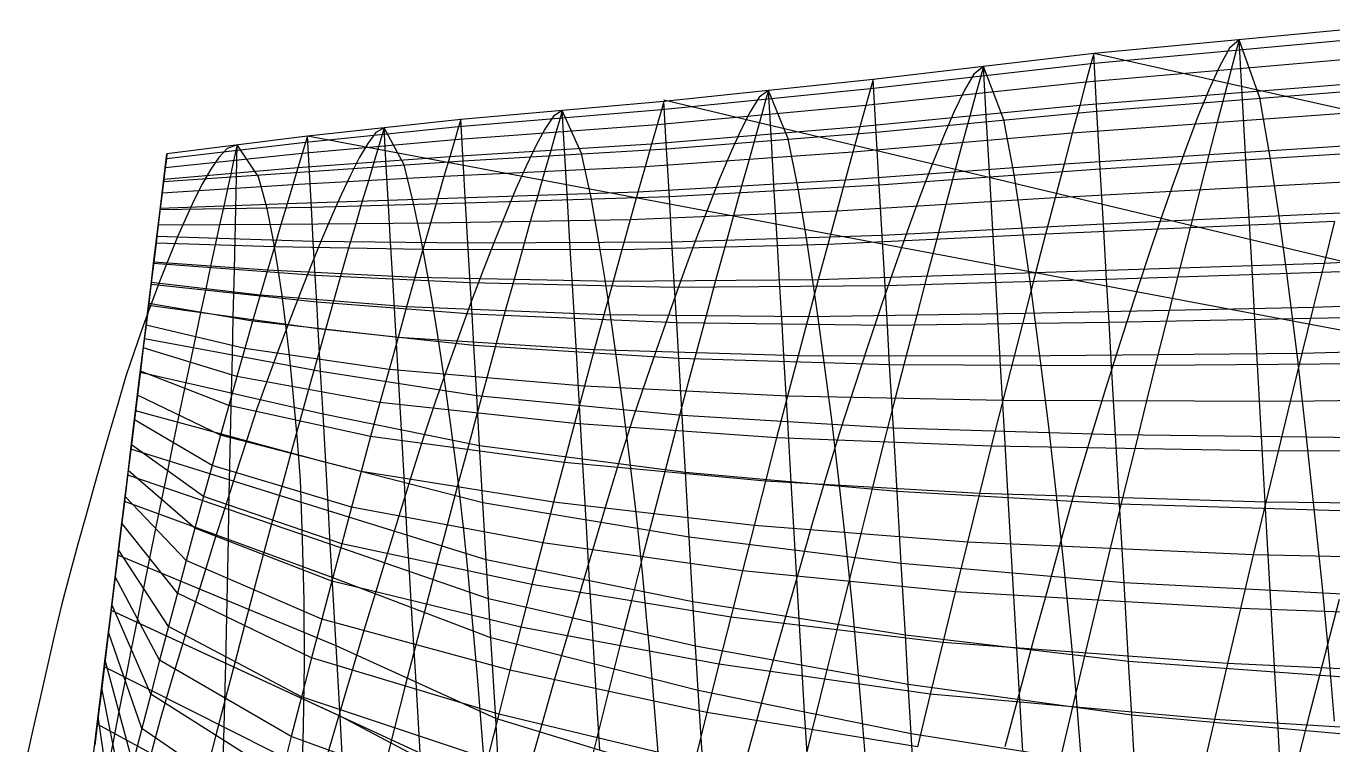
# Model space of a CAD drawing. Extents: x -530 to 530, y -2 to 255.
# Drawn here: x -523.42 to -480.26, y 213.55 to 237.31 of the extents above; entities that cross this region are included whole.
import ezdxf

# ---------------------------------------------------------------- set-up
doc = ezdxf.new("R2010")
doc.units = 0
doc.header["$MEASUREMENT"] = 0
doc.layers.add('default', color=7, linetype='Continuous')

msp = doc.modelspace()

# ---------------------------------------------------------------- linework, layer by layer
at = {"layer": 'default', "color": 5, "linetype": 'Continuous'}
for p, q in [((-478.653, 236.945, 229.655), (-488.255, 236.064, 244.019)), ((-478.559, 237.306, 229.687), (-488.165, 236.398, 244.044)), ((-478.559, 237.306, 229.687), (-488.165, 236.398, 244.044)), ((-488.165, 236.398, 244.044), (-495.451, 235.541, 258.916)), ((-488.165, 236.398, 244.044), (-495.451, 235.541, 258.916)), ((-478.823, 236.289, 229.595), (-488.419, 235.458, 243.973)), ((-488.165, 236.398, 244.044), (-488.255, 236.064, 244.019)), ((-488.255, 236.064, 244.019), (-495.536, 235.236, 258.897)), ((-488.255, 236.064, 244.019), (-488.419, 235.458, 243.973)), ((-495.536, 235.236, 258.897), (-502.441, 234.537, 273.008)), ((-495.451, 235.541, 258.916), (-502.363, 234.811, 273.02)), ((-495.451, 235.541, 258.916), (-502.363, 234.811, 273.02)), ((-488.419, 235.458, 243.973), (-495.69, 234.683, 258.863)), ((-495.536, 235.236, 258.897), (-495.69, 234.683, 258.863)), ((-495.451, 235.541, 258.916), (-495.536, 235.236, 258.897)), ((-488.419, 235.458, 243.973), (-488.627, 234.681, 243.915)), ((-479.04, 235.448, 229.52), (-488.627, 234.681, 243.915)), ((-502.363, 234.811, 273.02), (-509.067, 234.224, 286.352)), ((-502.363, 234.811, 273.02), (-509.067, 234.224, 286.352)), ((-502.363, 234.811, 273.02), (-502.441, 234.537, 273.008)), ((-502.441, 234.537, 273.008), (-509.138, 233.983, 286.344)), ((-495.69, 234.683, 258.863), (-502.584, 234.041, 272.984)), ((-502.441, 234.537, 273.008), (-502.584, 234.041, 272.984)), ((-495.69, 234.683, 258.863), (-495.887, 233.974, 258.82)), ((-488.627, 234.681, 243.915), (-495.887, 233.974, 258.82)), ((-488.627, 234.681, 243.915), (-488.871, 233.771, 243.848)), ((-479.294, 234.463, 229.432), (-488.871, 233.771, 243.848)), ((-509.138, 233.983, 286.344), (-514.196, 233.465, 299.37)), ((-509.067, 234.224, 286.352), (-514.134, 233.669, 299.375)), ((-509.067, 234.224, 286.352), (-514.134, 233.669, 299.375)), ((-502.584, 234.041, 272.984), (-509.267, 233.547, 286.33)), ((-509.138, 233.983, 286.344), (-509.267, 233.547, 286.33)), ((-509.067, 234.224, 286.352), (-509.138, 233.983, 286.344)), ((-502.584, 234.041, 272.984), (-502.766, 233.404, 272.955)), ((-495.887, 233.974, 258.82), (-502.766, 233.404, 272.955)), ((-495.887, 233.974, 258.82), (-496.116, 233.143, 258.77)), ((-514.134, 233.669, 299.375), (-518.772, 233.09, 317.258)), ((-514.134, 233.669, 299.375), (-518.772, 233.09, 317.258)), ((-509.267, 233.547, 286.33), (-514.308, 233.094, 299.363)), ((-514.134, 233.669, 299.375), (-514.196, 233.465, 299.37)), ((-509.267, 233.547, 286.33), (-509.431, 232.987, 286.311)), ((-488.871, 233.771, 243.848), (-496.116, 233.143, 258.77)), ((-488.871, 233.771, 243.848), (-489.142, 232.749, 243.774)), ((-514.308, 233.094, 299.363), (-518.829, 232.625, 317.279)), ((-514.196, 233.465, 299.37), (-518.792, 232.925, 317.266)), ((-518.772, 233.09, 317.258), (-518.792, 232.925, 317.266)), ((-514.308, 233.094, 299.363), (-514.452, 232.619, 299.353)), ((-514.196, 233.465, 299.37), (-514.308, 233.094, 299.363)), ((-502.766, 233.404, 272.955), (-509.431, 232.987, 286.311)), ((-502.766, 233.404, 272.955), (-502.979, 232.658, 272.92)), ((-496.116, 233.143, 258.77), (-502.979, 232.658, 272.92)), ((-496.116, 233.143, 258.77), (-496.373, 232.21, 258.715)), ((-479.576, 233.357, 229.335), (-489.142, 232.749, 243.774)), ((-518.829, 232.625, 317.279), (-518.876, 232.24, 317.296)), ((-518.792, 232.925, 317.266), (-518.829, 232.625, 317.279)), ((-509.431, 232.987, 286.311), (-514.452, 232.619, 299.353)), ((-509.431, 232.987, 286.311), (-509.623, 232.332, 286.29)), ((-502.979, 232.658, 272.92), (-509.623, 232.332, 286.29)), ((-502.979, 232.658, 272.92), (-503.216, 231.819, 272.882)), ((-489.142, 232.749, 243.774), (-496.373, 232.21, 258.715)), ((-489.142, 232.749, 243.774), (-489.437, 231.632, 243.694)), ((-518.876, 232.24, 317.296), (-518.931, 231.79, 317.316)), ((-514.452, 232.619, 299.353), (-518.876, 232.24, 317.296)), ((-514.452, 232.619, 299.353), (-514.619, 232.062, 299.342)), ((-509.623, 232.332, 286.29), (-514.619, 232.062, 299.342)), ((-509.623, 232.332, 286.29), (-509.838, 231.595, 286.266)), ((-496.373, 232.21, 258.715), (-503.216, 231.819, 272.882)), ((-496.373, 232.21, 258.715), (-496.65, 231.191, 258.655)), ((-518.931, 231.79, 317.316), (-518.992, 231.284, 317.338)), ((-514.619, 232.062, 299.342), (-518.931, 231.79, 317.316)), ((-514.619, 232.062, 299.342), (-514.806, 231.437, 299.33)), ((-503.216, 231.819, 272.882), (-509.838, 231.595, 286.266)), ((-503.216, 231.819, 272.882), (-503.473, 230.904, 272.842)), ((-479.883, 232.148, 229.23), (-489.437, 231.632, 243.694)), ((-514.806, 231.437, 299.33), (-518.992, 231.284, 317.338)), ((-514.806, 231.437, 299.33), (-515.009, 230.753, 299.317)), ((-509.838, 231.595, 286.266), (-514.806, 231.437, 299.33)), ((-509.838, 231.595, 286.266), (-510.07, 230.79, 286.241)), ((-489.437, 231.632, 243.694), (-496.65, 231.191, 258.655)), ((-489.437, 231.632, 243.694), (-489.751, 230.43, 243.609)), ((-518.992, 231.284, 317.338), (-519.06, 230.732, 317.363)), ((-503.473, 230.904, 272.842), (-510.07, 230.79, 286.241)), ((-503.473, 230.904, 272.842), (-503.749, 229.917, 272.799)), ((-496.65, 231.191, 258.655), (-503.473, 230.904, 272.842)), ((-496.65, 231.191, 258.655), (-496.947, 230.093, 258.593)), ((-519.06, 230.732, 317.363), (-519.132, 230.137, 317.389)), ((-515.009, 230.753, 299.317), (-519.06, 230.732, 317.363)), ((-515.009, 230.753, 299.317), (-515.225, 230.017, 299.304)), ((-510.07, 230.79, 286.241), (-515.009, 230.753, 299.317)), ((-510.07, 230.79, 286.241), (-510.319, 229.923, 286.215)), ((-480.21, 230.846, 229.119), (-489.751, 230.43, 243.609)), ((-480.21, 230.846, 229.119), (-480.556, 229.463, 229.002)), ((-519.132, 230.137, 317.389), (-519.21, 229.505, 317.417)), ((-515.225, 230.017, 299.304), (-519.132, 230.137, 317.389)), ((-496.947, 230.093, 258.593), (-503.749, 229.917, 272.799)), ((-496.947, 230.093, 258.593), (-497.261, 228.927, 258.527)), ((-489.751, 230.43, 243.609), (-496.947, 230.093, 258.593)), ((-489.751, 230.43, 243.609), (-490.084, 229.152, 243.52)), ((-515.225, 230.017, 299.304), (-515.454, 229.236, 299.29)), ((-510.319, 229.923, 286.215), (-515.225, 230.017, 299.304)), ((-510.319, 229.923, 286.215), (-510.581, 229.003, 286.188)), ((-503.749, 229.917, 272.799), (-510.319, 229.923, 286.215)), ((-503.749, 229.917, 272.799), (-504.039, 228.87, 272.754)), ((-470.678, 229.947, 213.75), (-480.556, 229.463, 229.002)), ((-519.21, 229.505, 317.417), (-519.291, 228.839, 317.447)), ((-515.454, 229.236, 299.29), (-519.21, 229.505, 317.417)), ((-515.454, 229.236, 299.29), (-515.693, 228.412, 299.277)), ((-510.581, 229.003, 286.188), (-515.454, 229.236, 299.29)), ((-480.556, 229.463, 229.002), (-490.084, 229.152, 243.52)), ((-480.556, 229.463, 229.002), (-480.918, 228.006, 228.881)), ((-519.291, 228.839, 317.447), (-519.376, 228.143, 317.477)), ((-515.693, 228.412, 299.277), (-519.291, 228.839, 317.447)), ((-510.581, 229.003, 286.188), (-510.855, 228.032, 286.16)), ((-504.039, 228.87, 272.754), (-510.581, 229.003, 286.188)), ((-504.039, 228.87, 272.754), (-504.342, 227.765, 272.708)), ((-497.261, 228.927, 258.527), (-504.039, 228.87, 272.754)), ((-497.261, 228.927, 258.527), (-497.588, 227.698, 258.459)), ((-490.084, 229.152, 243.52), (-497.261, 228.927, 258.527)), ((-490.084, 229.152, 243.52), (-490.431, 227.806, 243.428)), ((-515.693, 228.412, 299.277), (-515.942, 227.551, 299.263)), ((-510.855, 228.032, 286.16), (-515.693, 228.412, 299.277)), ((-471.051, 228.385, 213.604), (-480.918, 228.006, 228.881)), ((-519.376, 228.143, 317.477), (-519.464, 227.419, 317.51)), ((-515.942, 227.551, 299.263), (-519.376, 228.143, 317.477)), ((-510.855, 228.032, 286.16), (-511.141, 227.019, 286.132)), ((-504.342, 227.765, 272.708), (-510.855, 228.032, 286.16)), ((-480.918, 228.006, 228.881), (-490.431, 227.806, 243.428)), ((-480.918, 228.006, 228.881), (-481.293, 226.483, 228.755)), ((-515.942, 227.551, 299.263), (-516.197, 226.655, 299.25)), ((-511.141, 227.019, 286.132), (-515.942, 227.551, 299.263)), ((-504.342, 227.765, 272.708), (-504.658, 226.612, 272.661)), ((-497.588, 227.698, 258.459), (-504.342, 227.765, 272.708)), ((-497.588, 227.698, 258.459), (-497.929, 226.415, 258.389)), ((-490.431, 227.806, 243.428), (-497.588, 227.698, 258.459)), ((-490.431, 227.806, 243.428), (-490.792, 226.399, 243.333)), ((-519.464, 227.419, 317.51), (-519.555, 226.671, 317.543)), ((-516.197, 226.655, 299.25), (-519.464, 227.419, 317.51)), ((-511.141, 227.019, 286.132), (-511.434, 225.964, 286.103)), ((-504.658, 226.612, 272.661), (-511.141, 227.019, 286.132)), ((-519.555, 226.671, 317.543), (-519.649, 225.899, 317.577)), ((-516.461, 225.729, 299.236), (-519.555, 226.671, 317.543)), ((-516.197, 226.655, 299.25), (-516.461, 225.729, 299.236)), ((-511.434, 225.964, 286.103), (-516.197, 226.655, 299.25)), ((-504.658, 226.612, 272.661), (-504.983, 225.412, 272.613)), ((-497.929, 226.415, 258.389), (-504.658, 226.612, 272.661)), ((-471.439, 226.753, 213.452), (-481.293, 226.483, 228.755)), ((-497.929, 226.415, 258.389), (-498.279, 225.079, 258.318)), ((-490.792, 226.399, 243.333), (-497.929, 226.415, 258.389)), ((-490.792, 226.399, 243.333), (-491.163, 224.936, 243.236)), ((-481.293, 226.483, 228.755), (-490.792, 226.399, 243.333)), ((-481.293, 226.483, 228.755), (-481.68, 224.899, 228.628)), ((-519.649, 225.899, 317.577), (-519.746, 225.106, 317.612)), ((-516.73, 224.773, 299.223), (-519.649, 225.899, 317.577)), ((-516.461, 225.729, 299.236), (-516.73, 224.773, 299.223)), ((-511.736, 224.873, 286.075), (-516.461, 225.729, 299.236)), ((-511.434, 225.964, 286.103), (-511.736, 224.873, 286.075)), ((-504.983, 225.412, 272.613), (-511.434, 225.964, 286.103)), ((-504.983, 225.412, 272.613), (-505.317, 224.17, 272.565)), ((-498.279, 225.079, 258.318), (-504.983, 225.412, 272.613)), ((-519.746, 225.106, 317.612), (-519.845, 224.295, 317.648)), ((-517.003, 223.792, 299.211), (-519.746, 225.106, 317.612)), ((-511.736, 224.873, 286.075), (-512.044, 223.748, 286.046)), ((-505.317, 224.17, 272.565), (-511.736, 224.873, 286.075)), ((-498.279, 225.079, 258.318), (-498.64, 223.697, 258.246)), ((-491.163, 224.936, 243.236), (-498.279, 225.079, 258.318)), ((-491.163, 224.936, 243.236), (-491.545, 223.422, 243.137)), ((-481.68, 224.899, 228.628), (-491.163, 224.936, 243.236)), ((-481.68, 224.899, 228.628), (-482.077, 223.26, 228.497)), ((-471.837, 225.055, 213.297), (-481.68, 224.899, 228.628)), ((-516.73, 224.773, 299.223), (-517.003, 223.792, 299.211)), ((-512.044, 223.748, 286.046), (-516.73, 224.773, 299.223)), ((-519.845, 224.295, 317.648), (-519.946, 223.465, 317.685)), ((-517.283, 222.787, 299.198), (-519.845, 224.295, 317.648)), ((-505.317, 224.17, 272.565), (-505.658, 222.89, 272.516)), ((-498.64, 223.697, 258.246), (-505.317, 224.17, 272.565)), ((-517.003, 223.792, 299.211), (-517.283, 222.787, 299.198)), ((-512.358, 222.592, 286.018), (-517.003, 223.792, 299.211)), ((-512.044, 223.748, 286.046), (-512.358, 222.592, 286.018)), ((-505.658, 222.89, 272.516), (-512.044, 223.748, 286.046)), ((-498.64, 223.697, 258.246), (-499.008, 222.272, 258.173)), ((-491.545, 223.422, 243.137), (-498.64, 223.697, 258.246)), ((-519.946, 223.465, 317.685), (-520.05, 222.62, 317.722)), ((-517.564, 221.759, 299.187), (-519.946, 223.465, 317.685)), ((-491.545, 223.422, 243.137), (-491.936, 221.861, 243.038)), ((-482.077, 223.26, 228.497), (-491.545, 223.422, 243.137)), ((-482.077, 223.26, 228.497), (-482.484, 221.571, 228.365)), ((-472.248, 223.298, 213.138), (-482.077, 223.26, 228.497)), ((-517.283, 222.787, 299.198), (-517.564, 221.759, 299.187)), ((-512.678, 221.408, 285.989), (-517.283, 222.787, 299.198)), ((-505.658, 222.89, 272.516), (-506.005, 221.574, 272.468)), ((-499.008, 222.272, 258.173), (-505.658, 222.89, 272.516)), ((-520.05, 222.62, 317.722), (-520.154, 221.76, 317.76)), ((-517.85, 220.712, 299.175), (-520.05, 222.62, 317.722)), ((-512.358, 222.592, 286.018), (-512.678, 221.408, 285.989)), ((-506.005, 221.574, 272.468), (-512.358, 222.592, 286.018)), ((-499.008, 222.272, 258.173), (-499.383, 220.809, 258.1)), ((-491.936, 221.861, 243.038), (-499.008, 222.272, 258.173)), ((-491.936, 221.861, 243.038), (-492.333, 220.258, 242.937)), ((-482.484, 221.571, 228.365), (-491.936, 221.861, 243.038)), ((-520.154, 221.76, 317.76), (-520.261, 220.886, 317.799)), ((-518.139, 219.647, 299.165), (-520.154, 221.76, 317.76)), ((-517.564, 221.759, 299.187), (-517.85, 220.712, 299.175)), ((-513.001, 220.198, 285.962), (-517.564, 221.759, 299.187)), ((-512.678, 221.408, 285.989), (-513.001, 220.198, 285.962)), ((-506.359, 220.228, 272.419), (-512.678, 221.408, 285.989)), ((-506.005, 221.574, 272.468), (-506.359, 220.228, 272.419)), ((-499.383, 220.809, 258.1), (-506.005, 221.574, 272.468)), ((-482.484, 221.571, 228.365), (-482.897, 219.836, 228.232)), ((-472.667, 221.488, 212.977), (-482.484, 221.571, 228.365)), ((-520.261, 220.886, 317.799), (-520.369, 220, 317.838)), ((-518.429, 218.564, 299.155), (-520.261, 220.886, 317.799)), ((-517.85, 220.712, 299.175), (-518.139, 219.647, 299.165)), ((-513.329, 218.965, 285.935), (-517.85, 220.712, 299.175)), ((-499.383, 220.809, 258.1), (-499.765, 219.31, 258.026)), ((-492.333, 220.258, 242.937), (-499.383, 220.809, 258.1)), ((-513.001, 220.198, 285.962), (-513.329, 218.965, 285.935)), ((-506.717, 218.851, 272.37), (-513.001, 220.198, 285.962)), ((-506.359, 220.228, 272.419), (-506.717, 218.851, 272.37)), ((-499.765, 219.31, 258.026), (-506.359, 220.228, 272.419)), ((-492.333, 220.258, 242.937), (-492.738, 218.616, 242.836)), ((-482.897, 219.836, 228.232), (-492.333, 220.258, 242.937)), ((-520.369, 220, 317.838), (-520.478, 219.104, 317.878)), ((-518.721, 217.466, 299.145), (-520.369, 220, 317.838)), ((-482.897, 219.836, 228.232), (-483.319, 218.058, 228.097)), ((-473.094, 219.627, 212.815), (-482.897, 219.836, 228.232)), ((-518.139, 219.647, 299.165), (-518.429, 218.564, 299.155)), ((-513.66, 217.71, 285.908), (-518.139, 219.647, 299.165)), ((-499.765, 219.31, 258.026), (-500.151, 217.778, 257.952)), ((-492.738, 218.616, 242.836), (-499.765, 219.31, 258.026)), ((-520.478, 219.104, 317.878), (-520.589, 218.197, 317.918)), ((-519.015, 216.355, 299.136), (-520.478, 219.104, 317.878)), ((-513.329, 218.965, 285.935), (-513.66, 217.71, 285.908)), ((-507.08, 217.447, 272.322), (-513.329, 218.965, 285.935)), ((-506.717, 218.851, 272.37), (-507.08, 217.447, 272.322)), ((-500.151, 217.778, 257.952), (-506.717, 218.851, 272.37)), ((-518.429, 218.564, 299.155), (-518.721, 217.466, 299.145)), ((-513.993, 216.435, 285.882), (-518.429, 218.564, 299.155)), ((-492.738, 218.616, 242.836), (-493.147, 216.937, 242.735)), ((-483.319, 218.058, 228.097), (-492.738, 218.616, 242.836)), ((-520.589, 218.197, 317.918), (-520.701, 217.281, 317.958)), ((-519.309, 215.231, 299.128), (-520.589, 218.197, 317.918)), ((-483.319, 218.058, 228.097), (-483.744, 216.242, 227.962)), ((-473.529, 217.722, 212.65), (-483.319, 218.058, 228.097)), ((-513.66, 217.71, 285.908), (-513.993, 216.435, 285.882)), ((-507.445, 216.02, 272.274), (-513.66, 217.71, 285.908)), ((-500.151, 217.778, 257.952), (-500.543, 216.216, 257.879)), ((-493.147, 216.937, 242.735), (-500.151, 217.778, 257.952)), ((-520.701, 217.281, 317.958), (-520.813, 216.358, 317.999)), ((-519.604, 214.095, 299.121), (-520.701, 217.281, 317.958)), ((-518.721, 217.466, 299.145), (-519.015, 216.355, 299.136)), ((-514.328, 215.142, 285.856), (-518.721, 217.466, 299.145)), ((-507.08, 217.447, 272.322), (-507.445, 216.02, 272.274)), ((-500.543, 216.216, 257.879), (-507.08, 217.447, 272.322)), ((-493.147, 216.937, 242.735), (-493.562, 215.226, 242.633)), ((-483.744, 216.242, 227.962), (-493.147, 216.937, 242.735)), ((-520.813, 216.358, 317.999), (-520.927, 215.427, 318.041)), ((-519.899, 212.95, 299.114), (-520.813, 216.358, 317.999)), ((-519.015, 216.355, 299.136), (-519.309, 215.231, 299.128)), ((-514.665, 213.834, 285.831), (-519.015, 216.355, 299.136)), ((-513.993, 216.435, 285.882), (-514.328, 215.142, 285.856)), ((-507.813, 214.569, 272.227), (-513.993, 216.435, 285.882)), ((-483.744, 216.242, 227.962), (-484.176, 214.39, 227.826)), ((-473.968, 215.775, 212.486), (-483.744, 216.242, 227.962)), ((-507.445, 216.02, 272.274), (-507.813, 214.569, 272.227)), ((-500.938, 214.628, 257.805), (-507.445, 216.02, 272.274)), ((-500.543, 216.216, 257.879), (-500.938, 214.628, 257.805)), ((-493.562, 215.226, 242.633), (-500.543, 216.216, 257.879)), ((-520.927, 215.427, 318.041), (-521.041, 214.491, 318.082)), ((-520.194, 211.796, 299.108), (-520.927, 215.427, 318.041)), ((-519.309, 215.231, 299.128), (-519.604, 214.095, 299.121)), ((-515.002, 212.51, 285.808), (-519.309, 215.231, 299.128)), ((-514.328, 215.142, 285.856), (-514.665, 213.834, 285.831)), ((-508.184, 213.098, 272.181), (-514.328, 215.142, 285.856)), ((-493.562, 215.226, 242.633), (-493.98, 213.486, 242.531)), ((-484.176, 214.39, 227.826), (-493.562, 215.226, 242.633)), ((-507.813, 214.569, 272.227), (-508.184, 213.098, 272.181)), ((-501.334, 213.013, 257.733), (-507.813, 214.569, 272.227)), ((-500.938, 214.628, 257.805), (-501.334, 213.013, 257.733)), ((-493.98, 213.486, 242.531), (-500.938, 214.628, 257.805)), ((-521.041, 214.491, 318.082), (-521.156, 213.549, 318.124)), ((-520.488, 210.634, 299.103), (-521.041, 214.491, 318.082)), ((-519.604, 214.095, 299.121), (-519.899, 212.95, 299.114)), ((-515.34, 211.173, 285.785), (-519.604, 214.095, 299.121)), ((-484.176, 214.39, 227.826), (-484.611, 212.507, 227.69)), ((-474.414, 213.79, 212.32), (-484.176, 214.39, 227.826)), ((-514.665, 213.834, 285.831), (-515.002, 212.51, 285.808)), ((-508.557, 211.61, 272.135), (-514.665, 213.834, 285.831))]:
    msp.add_line(p, q, dxfattribs=at)
at = {"layer": 'default', "color": 4, "linetype": 'Continuous'}
for p, q in [((-483.682, 236.576, 236.692), (-484.003, 235.994, 236.541)), ((-483.362, 236.852, 236.866), (-483.682, 236.576, 236.692)), ((-482.681, 234.936, 237.433), (-483.362, 236.852, 236.866)), ((-492.122, 235.72, 251.331), (-492.435, 235.189, 251.205)), ((-491.808, 235.969, 251.48), (-492.122, 235.72, 251.331)), ((-491.137, 234.206, 251.979), (-491.808, 235.969, 251.48)), ((-484.003, 235.994, 236.541), (-484.349, 235.226, 236.389)), ((-484.349, 235.226, 236.389), (-484.721, 234.317, 236.234)), ((-499.21, 234.955, 265.842), (-499.51, 234.477, 265.739)), ((-498.907, 235.176, 265.968), (-499.21, 234.955, 265.842)), ((-498.251, 233.576, 266.403), (-498.907, 235.176, 265.968)), ((-492.435, 235.189, 251.205), (-492.77, 234.486, 251.08)), ((-482.331, 232.978, 237.802), (-482.681, 234.936, 237.433)), ((-505.715, 234.518, 279.686), (-506.007, 234.328, 279.582)), ((-505.078, 233.094, 280.059), (-505.715, 234.518, 279.686)), ((-499.51, 234.477, 265.739), (-499.829, 233.843, 265.638)), ((-492.77, 234.486, 251.08), (-493.129, 233.653, 250.952)), ((-511.6, 233.947, 292.863), (-511.878, 233.79, 292.777)), ((-510.942, 232.719, 293.195), (-511.6, 233.947, 292.863)), ((-506.007, 234.328, 279.582), (-506.29, 233.906, 279.498)), ((-490.795, 232.405, 252.304), (-491.137, 234.206, 251.979)), ((-484.721, 234.317, 236.234), (-485.114, 233.287, 236.074)), ((-511.878, 233.79, 292.777), (-512.143, 233.43, 292.711)), ((-506.29, 233.906, 279.498), (-506.591, 233.346, 279.419)), ((-499.829, 233.843, 265.638), (-500.17, 233.091, 265.537)), ((-497.921, 231.942, 266.687), (-498.251, 233.576, 266.403)), ((-493.129, 233.653, 250.952), (-493.508, 232.709, 250.823)), ((-516.786, 233.259, 308.217), (-517.059, 232.967, 308.151)), ((-516.453, 233.38, 308.316), (-516.786, 233.259, 308.217)), ((-515.751, 232.328, 308.632), (-516.453, 233.38, 308.316)), ((-512.143, 233.43, 292.711), (-512.421, 232.95, 292.65)), ((-506.591, 233.346, 279.419), (-506.911, 232.681, 279.34)), ((-504.762, 231.639, 280.304), (-505.078, 233.094, 280.059)), ((-500.17, 233.091, 265.537), (-500.53, 232.238, 265.434)), ((-485.114, 233.287, 236.074), (-485.521, 232.155, 235.914)), ((-517.059, 232.967, 308.151), (-517.325, 232.574, 308.096)), ((-512.421, 232.95, 292.65), (-512.715, 232.378, 292.59)), ((-510.626, 231.46, 293.406), (-510.942, 232.719, 293.195)), ((-506.911, 232.681, 279.34), (-507.248, 231.925, 279.262)), ((-493.508, 232.709, 250.823), (-493.901, 231.672, 250.694)), ((-482.052, 231.106, 238.12), (-482.331, 232.978, 237.802)), ((-517.325, 232.574, 308.096), (-517.595, 232.104, 308.046)), ((-515.467, 231.275, 308.811), (-515.751, 232.328, 308.632)), ((-512.715, 232.378, 292.59), (-513.023, 231.728, 292.532)), ((-500.53, 232.238, 265.434), (-500.902, 231.3, 265.333)), ((-490.523, 230.683, 252.586), (-490.795, 232.405, 252.304)), ((-517.595, 232.104, 308.046), (-517.868, 231.57, 307.999)), ((-507.248, 231.925, 279.262), (-507.594, 231.094, 279.185)), ((-497.66, 230.379, 266.933), (-497.921, 231.942, 266.687)), ((-485.521, 232.155, 235.914), (-485.948, 230.933, 235.749)), ((-517.868, 231.57, 307.999), (-518.14, 230.98, 307.958)), ((-513.023, 231.728, 292.532), (-513.34, 231.013, 292.475)), ((-510.375, 230.256, 293.59), (-510.626, 231.46, 293.406)), ((-504.514, 230.247, 280.515), (-504.762, 231.639, 280.304)), ((-493.901, 231.672, 250.694), (-494.311, 230.551, 250.561)), ((-518.14, 230.98, 307.958), (-518.42, 230.342, 307.918)), ((-515.267, 230.272, 308.958), (-515.467, 231.275, 308.811)), ((-513.34, 231.013, 292.475), (-513.671, 230.239, 292.419)), ((-507.594, 231.094, 279.185), (-507.957, 230.195, 279.107)), ((-500.902, 231.3, 265.333), (-501.291, 230.287, 265.229)), ((-485.948, 230.933, 235.749), (-486.389, 229.631, 235.581)), ((-481.795, 229.232, 238.424), (-482.052, 231.106, 238.12)), ((-494.311, 230.551, 250.561), (-494.736, 229.357, 250.428)), ((-490.273, 228.959, 252.856), (-490.523, 230.683, 252.586)), ((-518.42, 230.342, 307.918), (-518.698, 229.66, 307.882)), ((-515.1, 229.27, 309.094), (-515.267, 230.272, 308.958)), ((-513.671, 230.239, 292.419), (-514.008, 229.412, 292.364)), ((-510.154, 229.049, 293.764), (-510.375, 230.256, 293.59)), ((-507.957, 230.195, 279.107), (-508.33, 229.237, 279.029)), ((-504.29, 228.853, 280.716), (-504.514, 230.247, 280.515)), ((-501.291, 230.287, 265.229), (-501.692, 229.207, 265.125)), ((-497.425, 228.814, 267.166), (-497.66, 230.379, 266.933)), ((-518.698, 229.66, 307.882), (-518.984, 228.94, 307.847)), ((-486.389, 229.631, 235.581), (-486.838, 228.255, 235.415)), ((-514.981, 228.483, 309.197), (-515.1, 229.27, 309.094)), ((-514.008, 229.412, 292.364), (-514.355, 228.54, 292.309)), ((-508.33, 229.237, 279.029), (-508.709, 228.224, 278.953)), ((-501.692, 229.207, 265.125), (-502.1, 228.065, 265.023)), ((-494.736, 229.357, 250.428), (-495.167, 228.094, 250.295)), ((-481.61, 227.76, 238.654), (-481.795, 229.232, 238.424)), ((-518.984, 228.94, 307.847), (-519.268, 228.184, 307.815)), ((-509.994, 228.102, 293.896), (-510.154, 229.049, 293.764)), ((-504.124, 227.759, 280.871), (-504.29, 228.853, 280.716)), ((-497.249, 227.586, 267.346), (-497.425, 228.814, 267.166)), ((-490.093, 227.604, 253.059), (-490.273, 228.959, 252.856)), ((-514.879, 227.696, 309.294), (-514.981, 228.483, 309.197)), ((-514.355, 228.54, 292.309), (-514.707, 227.625, 292.256)), ((-519.268, 228.184, 307.815), (-519.56, 227.397, 307.783)), ((-509.841, 227.153, 294.025), (-509.994, 228.102, 293.896)), ((-508.709, 228.224, 278.953), (-509.101, 227.164, 278.876)), ((-502.1, 228.065, 265.023), (-502.521, 226.871, 264.919)), ((-495.167, 228.094, 250.295), (-495.613, 226.774, 250.16)), ((-486.838, 228.255, 235.415), (-487.302, 226.816, 235.244)), ((-514.707, 227.625, 292.256), (-515.068, 226.671, 292.202)), ((-514.726, 226.436, 309.447), (-514.879, 227.696, 309.294)), ((-503.969, 226.662, 281.021), (-504.124, 227.759, 280.871)), ((-497.084, 226.355, 267.521), (-497.249, 227.586, 267.346)), ((-489.916, 226.249, 253.261), (-490.093, 227.604, 253.059)), ((-481.427, 226.286, 238.881), (-481.61, 227.76, 238.654)), ((-519.56, 227.397, 307.783), (-519.848, 226.58, 307.755)), ((-509.608, 225.633, 294.227), (-509.841, 227.153, 294.025)), ((-509.101, 227.164, 278.876), (-509.495, 226.058, 278.802)), ((-519.848, 226.58, 307.755), (-520.132, 225.735, 307.731)), ((-515.068, 226.671, 292.202), (-515.431, 225.683, 292.151)), ((-503.731, 224.906, 281.257), (-503.969, 226.662, 281.021)), ((-502.521, 226.871, 264.919), (-502.945, 225.624, 264.817)), ((-495.613, 226.774, 250.16), (-496.062, 225.397, 250.027)), ((-487.302, 226.816, 235.244), (-487.77, 225.315, 235.076)), ((-514.599, 225.176, 309.591), (-514.726, 226.436, 309.447)), ((-496.827, 224.384, 267.797), (-497.084, 226.355, 267.521)), ((-489.651, 224.076, 253.574), (-489.916, 226.249, 253.261)), ((-481.154, 223.925, 239.235), (-481.427, 226.286, 238.881)), ((-520.132, 225.735, 307.731), (-520.386, 224.859, 307.719)), ((-509.495, 226.058, 278.802), (-509.9, 224.913, 278.726)), ((-515.431, 225.683, 292.151), (-515.799, 224.661, 292.101)), ((-509.396, 224.111, 294.423), (-509.608, 225.633, 294.227)), ((-502.945, 225.624, 264.817), (-503.381, 224.335, 264.713)), ((-496.062, 225.397, 250.027), (-496.524, 223.972, 249.891)), ((-487.77, 225.315, 235.076), (-488.251, 223.762, 234.903)), ((-520.386, 224.859, 307.719), (-520.649, 223.963, 307.705)), ((-514.466, 223.744, 309.751), (-514.599, 225.176, 309.591)), ((-509.9, 224.913, 278.726), (-510.301, 223.728, 278.654)), ((-503.507, 223.149, 281.487), (-503.731, 224.906, 281.257)), ((-515.799, 224.661, 292.101), (-516.142, 223.603, 292.062)), ((-509.164, 222.38, 294.642), (-509.396, 224.111, 294.423)), ((-503.381, 224.335, 264.713), (-503.814, 223, 264.614)), ((-496.594, 222.41, 268.062), (-496.827, 224.384, 267.797)), ((-489.406, 221.901, 253.876), (-489.651, 224.076, 253.574)), ((-520.649, 223.963, 307.705), (-520.909, 223.046, 307.694)), ((-516.142, 223.603, 292.062), (-516.496, 222.52, 292.022)), ((-514.366, 222.312, 309.9), (-514.466, 223.744, 309.751)), ((-510.301, 223.728, 278.654), (-510.687, 222.505, 278.592)), ((-496.524, 223.972, 249.891), (-496.983, 222.497, 249.76)), ((-488.251, 223.762, 234.903), (-488.73, 222.155, 234.737)), ((-480.9, 221.561, 239.576), (-481.154, 223.925, 239.235)), ((-503.268, 221.15, 281.742), (-503.507, 223.149, 281.487)), ((-520.909, 223.046, 307.694), (-521.177, 222.111, 307.682)), ((-503.814, 223, 264.614), (-504.232, 221.623, 264.525)), ((-516.496, 222.52, 292.022), (-516.847, 221.411, 291.984)), ((-514.323, 221.329, 309.994), (-514.366, 222.312, 309.9)), ((-510.687, 222.505, 278.592), (-511.075, 221.25, 278.532)), ((-508.965, 220.647, 294.849), (-509.164, 222.38, 294.642)), ((-496.983, 222.497, 249.76), (-497.427, 220.977, 249.641)), ((-496.338, 220.166, 268.358), (-496.594, 222.41, 268.062)), ((-521.177, 222.111, 307.682), (-521.441, 221.159, 307.673)), ((-489.138, 219.429, 254.215), (-489.406, 221.901, 253.876)), ((-488.73, 222.155, 234.737), (-489.194, 220.499, 234.583)), ((-516.847, 221.411, 291.984), (-517.208, 220.282, 291.944)), ((-504.232, 221.623, 264.525), (-504.652, 220.211, 264.439)), ((-480.621, 218.874, 239.958), (-480.9, 221.561, 239.576)), ((-521.441, 221.159, 307.673), (-521.712, 220.191, 307.662)), ((-514.292, 220.351, 310.083), (-514.323, 221.329, 309.994)), ((-511.075, 221.25, 278.532), (-511.471, 219.968, 278.47)), ((-503.055, 219.149, 281.987), (-503.268, 221.15, 281.742)), ((-497.427, 220.977, 249.641), (-497.874, 219.417, 249.524)), ((-508.846, 219.456, 294.985), (-508.965, 220.647, 294.849)), ((-521.712, 220.191, 307.662), (-521.978, 219.21, 307.655)), ((-517.208, 220.282, 291.944), (-517.565, 219.131, 291.908)), ((-514.245, 218.329, 310.264), (-514.292, 220.351, 310.083)), ((-504.652, 220.211, 264.439), (-505.08, 218.768, 264.35)), ((-496.11, 217.92, 268.643), (-496.338, 220.166, 268.358)), ((-489.194, 220.499, 234.583), (-489.66, 218.8, 234.432)), ((-511.471, 219.968, 278.47), (-511.866, 218.659, 278.411)), ((-508.732, 218.271, 295.118), (-508.846, 219.456, 294.985)), ((-497.874, 219.417, 249.524), (-498.328, 217.823, 249.405)), ((-488.895, 216.953, 254.54), (-489.138, 219.429, 254.215)), ((-521.978, 219.21, 307.655), (-522.245, 218.216, 307.648)), ((-517.565, 219.131, 291.908), (-517.93, 217.961, 291.87)), ((-502.932, 217.774, 282.145), (-503.055, 219.149, 281.987)), ((-480.37, 216.183, 240.324), (-480.621, 218.874, 239.958)), ((-511.866, 218.659, 278.411), (-512.269, 217.329, 278.351)), ((-505.08, 218.768, 264.35), (-505.508, 217.295, 264.265)), ((-489.66, 218.8, 234.432), (-490.136, 217.064, 234.277)), ((-522.245, 218.216, 307.648), (-522.483, 217.203, 307.652)), ((-517.93, 217.961, 291.87), (-518.29, 216.776, 291.835)), ((-514.227, 216.251, 310.439), (-514.245, 218.329, 310.264)), ((-508.513, 215.817, 295.392), (-508.732, 218.271, 295.118)), ((-480.06, 218.362, 219.21), (-480.545, 216.491, 219.024)), ((-502.806, 216.406, 282.304), (-502.932, 217.774, 282.145)), ((-498.328, 217.823, 249.405), (-498.789, 216.198, 249.286)), ((-495.977, 216.377, 268.827), (-496.11, 217.92, 268.643)), ((-522.483, 217.203, 307.652), (-522.712, 216.179, 307.66)), ((-512.269, 217.329, 278.351), (-512.668, 215.974, 278.294)), ((-505.508, 217.295, 264.265), (-505.945, 215.798, 264.177)), ((-518.29, 216.776, 291.835), (-518.658, 215.575, 291.799)), ((-490.136, 217.064, 234.277), (-490.617, 215.295, 234.122)), ((-488.748, 215.253, 254.753), (-488.895, 216.953, 254.54)), ((-514.264, 214.131, 310.598), (-514.227, 216.251, 310.439)), ((-502.567, 213.573, 282.628), (-502.806, 216.406, 282.304)), ((-495.839, 214.84, 269.011), (-495.977, 216.377, 268.827)), ((-480.545, 216.491, 219.024), (-481.041, 214.584, 218.832)), ((-522.712, 216.179, 307.66), (-522.949, 215.148, 307.667)), ((-512.668, 215.974, 278.294), (-513.074, 214.603, 278.235)), ((-508.319, 213.291, 295.66), (-508.513, 215.817, 295.392)), ((-505.945, 215.798, 264.177), (-506.377, 214.274, 264.093)), ((-498.789, 216.198, 249.286), (-499.247, 214.543, 249.17)), ((-480.216, 214.335, 240.563), (-480.37, 216.183, 240.324)), ((-518.658, 215.575, 291.799), (-519.002, 214.353, 291.773)), ((-522.949, 215.148, 307.667), (-523.186, 214.109, 307.673)), ((-490.617, 215.295, 234.122), (-491.096, 213.492, 233.97)), ((-488.607, 213.559, 254.961), (-488.748, 215.253, 254.753)), ((-513.074, 214.603, 278.235), (-513.477, 213.213, 278.179)), ((-499.247, 214.543, 249.17), (-499.713, 212.862, 249.052)), ((-495.578, 211.659, 269.387), (-495.839, 214.84, 269.011)), ((-481.041, 214.584, 218.832), (-481.536, 212.643, 218.645)), ((-523.186, 214.109, 307.673), (-523.423, 213.062, 307.68)), ((-519.002, 214.353, 291.773), (-519.336, 213.117, 291.752)), ((-514.319, 211.981, 310.755), (-514.264, 214.131, 310.598)), ((-506.377, 214.274, 264.093), (-506.817, 212.731, 264.007)), ((-502.351, 210.659, 282.946), (-502.567, 213.573, 282.628)), ((-488.321, 210.055, 255.393), (-488.607, 213.559, 254.961))]:
    msp.add_line(p, q, dxfattribs=at)
at = {"layer": 'default', "color": 7, "linetype": 'Continuous'}
for p, q in [((-483.362, 236.852, 236.866), (-483.454, 236.504, 236.837)), ((-483.25, 234.865, 237.091), (-483.362, 236.852, 236.866)), ((-483.454, 236.504, 236.837), (-483.621, 235.873, 236.784)), ((-491.896, 235.65, 251.458), (-492.055, 235.07, 251.418)), ((-491.808, 235.969, 251.48), (-491.896, 235.65, 251.458)), ((-491.702, 234.141, 251.68), (-491.808, 235.969, 251.48)), ((-483.621, 235.873, 236.784), (-483.834, 235.064, 236.718)), ((-498.989, 234.887, 265.952), (-499.137, 234.362, 265.923)), ((-498.907, 235.176, 265.968), (-498.989, 234.887, 265.952)), ((-498.81, 233.517, 266.144), (-498.907, 235.176, 265.968)), ((-492.055, 235.07, 251.418), (-492.257, 234.327, 251.368)), ((-483.834, 235.064, 236.718), (-484.082, 234.117, 236.64)), ((-483.138, 232.877, 237.316), (-483.25, 234.865, 237.091)), ((-505.715, 234.518, 279.686), (-505.79, 234.26, 279.676)), ((-505.629, 233.039, 279.838), (-505.715, 234.518, 279.686)), ((-499.137, 234.362, 265.923), (-499.327, 233.689, 265.887)), ((-511.6, 233.947, 292.863), (-511.667, 233.724, 292.857)), ((-511.527, 232.665, 292.99), (-511.6, 233.947, 292.863)), ((-505.79, 234.26, 279.676), (-505.926, 233.794, 279.657)), ((-492.257, 234.327, 251.368), (-492.493, 233.457, 251.309)), ((-491.597, 232.312, 251.881), (-491.702, 234.141, 251.68)), ((-484.082, 234.117, 236.64), (-484.359, 233.053, 236.554)), ((-511.667, 233.724, 292.857), (-511.788, 233.32, 292.846)), ((-505.926, 233.794, 279.657), (-506.099, 233.195, 279.633)), ((-499.327, 233.689, 265.887), (-499.548, 232.901, 265.845)), ((-498.714, 231.857, 266.32), (-498.81, 233.517, 266.144)), ((-516.494, 233.195, 308.318), (-516.569, 232.859, 308.321)), ((-516.453, 233.38, 308.316), (-516.494, 233.195, 308.318)), ((-516.477, 232.326, 308.394), (-516.453, 233.38, 308.316)), ((-511.788, 233.32, 292.846), (-511.942, 232.803, 292.832)), ((-506.099, 233.195, 279.633), (-506.301, 232.495, 279.605)), ((-492.493, 233.457, 251.309), (-492.757, 232.48, 251.244)), ((-516.569, 232.859, 308.321), (-516.664, 232.43, 308.324)), ((-511.942, 232.803, 292.832), (-512.121, 232.197, 292.816)), ((-511.454, 231.384, 293.117), (-511.527, 232.665, 292.99)), ((-505.543, 231.561, 279.989), (-505.629, 233.039, 279.838)), ((-499.548, 232.901, 265.845), (-499.794, 232.015, 265.798)), ((-484.359, 233.053, 236.554), (-484.66, 231.89, 236.462)), ((-483.031, 230.984, 237.53), (-483.138, 232.877, 237.316)), ((-516.664, 232.43, 308.324), (-516.775, 231.926, 308.329)), ((-516.5, 231.273, 308.472), (-516.477, 232.326, 308.394)), ((-512.121, 232.197, 292.816), (-512.322, 231.516, 292.798)), ((-506.301, 232.495, 279.605), (-506.527, 231.707, 279.574)), ((-492.757, 232.48, 251.244), (-493.043, 231.412, 251.175)), ((-491.497, 230.57, 252.072), (-491.597, 232.312, 251.881)), ((-516.775, 231.926, 308.329), (-516.899, 231.361, 308.334)), ((-499.794, 232.015, 265.798), (-500.062, 231.047, 265.749)), ((-498.622, 230.276, 266.488), (-498.714, 231.857, 266.32)), ((-484.66, 231.89, 236.462), (-484.981, 230.638, 236.364)), ((-516.899, 231.361, 308.334), (-517.034, 230.743, 308.34)), ((-512.322, 231.516, 292.798), (-512.539, 230.772, 292.779)), ((-511.385, 230.164, 293.238), (-511.454, 231.384, 293.117)), ((-506.527, 231.707, 279.574), (-506.772, 230.847, 279.542)), ((-505.462, 230.153, 280.134), (-505.543, 231.561, 279.989)), ((-493.043, 231.412, 251.175), (-493.349, 230.261, 251.101)), ((-516.523, 230.27, 308.546), (-516.5, 231.273, 308.472)), ((-500.062, 231.047, 265.749), (-500.348, 230.005, 265.696)), ((-482.924, 229.091, 237.745), (-483.031, 230.984, 237.53)), ((-517.034, 230.743, 308.34), (-517.179, 230.077, 308.347)), ((-512.539, 230.772, 292.779), (-512.772, 229.97, 292.76)), ((-506.772, 230.847, 279.542), (-507.034, 229.92, 279.507)), ((-491.396, 228.829, 252.263), (-491.497, 230.57, 252.072)), ((-484.981, 230.638, 236.364), (-485.32, 229.308, 236.261)), ((-517.179, 230.077, 308.347), (-517.332, 229.37, 308.354)), ((-516.545, 229.267, 308.62), (-516.523, 230.27, 308.546)), ((-511.315, 228.943, 293.359), (-511.385, 230.164, 293.238)), ((-505.38, 228.744, 280.278), (-505.462, 230.153, 280.134)), ((-498.53, 228.695, 266.655), (-498.622, 230.276, 266.488)), ((-493.349, 230.261, 251.101), (-493.672, 229.04, 251.023)), ((-512.772, 229.97, 292.76), (-513.018, 229.119, 292.739)), ((-507.034, 229.92, 279.507), (-507.31, 228.936, 279.471)), ((-500.348, 230.005, 265.696), (-500.65, 228.898, 265.64)), ((-517.332, 229.37, 308.354), (-517.492, 228.625, 308.362)), ((-516.563, 228.48, 308.678), (-516.545, 229.267, 308.62)), ((-485.32, 229.308, 236.261), (-485.674, 227.906, 236.154)), ((-513.018, 229.119, 292.739), (-513.274, 228.222, 292.719)), ((-511.261, 227.986, 293.454), (-511.315, 228.943, 293.359)), ((-507.31, 228.936, 279.471), (-507.599, 227.899, 279.434)), ((-505.315, 227.64, 280.391), (-505.38, 228.744, 280.278)), ((-500.65, 228.898, 265.64), (-500.965, 227.732, 265.584)), ((-493.672, 229.04, 251.023), (-494.01, 227.752, 250.944)), ((-491.317, 227.462, 252.413), (-491.396, 228.829, 252.263)), ((-482.839, 227.606, 237.913), (-482.924, 229.091, 237.745)), ((-517.492, 228.625, 308.362), (-517.659, 227.847, 308.37)), ((-516.58, 227.693, 308.737), (-516.563, 228.48, 308.678)), ((-498.457, 227.455, 266.787), (-498.53, 228.695, 266.655)), ((-513.274, 228.222, 292.719), (-513.541, 227.285, 292.697)), ((-511.206, 227.028, 293.549), (-511.261, 227.986, 293.454)), ((-507.599, 227.899, 279.434), (-507.899, 226.815, 279.396)), ((-485.674, 227.906, 236.154), (-486.043, 226.441, 236.044)), ((-517.659, 227.847, 308.37), (-517.831, 227.037, 308.38)), ((-516.608, 226.433, 308.83), (-516.58, 227.693, 308.737)), ((-505.251, 226.535, 280.505), (-505.315, 227.64, 280.391)), ((-500.965, 227.732, 265.584), (-501.293, 226.513, 265.525)), ((-498.385, 226.215, 266.919), (-498.457, 227.455, 266.787)), ((-494.01, 227.752, 250.944), (-494.36, 226.407, 250.861)), ((-491.237, 226.096, 252.563), (-491.317, 227.462, 252.413)), ((-482.755, 226.121, 238.082), (-482.839, 227.606, 237.913)), ((-517.831, 227.037, 308.38), (-518.008, 226.2, 308.389)), ((-513.541, 227.285, 292.697), (-513.816, 226.31, 292.677)), ((-511.118, 225.495, 293.701), (-511.206, 227.028, 293.549)), ((-507.899, 226.815, 279.396), (-508.208, 225.688, 279.358)), ((-518.008, 226.2, 308.389), (-518.19, 225.336, 308.4)), ((-516.637, 225.172, 308.923), (-516.608, 226.433, 308.83)), ((-513.816, 226.31, 292.677), (-514.098, 225.301, 292.655)), ((-505.149, 224.766, 280.686), (-505.251, 226.535, 280.505)), ((-501.293, 226.513, 265.525), (-501.631, 225.245, 265.466)), ((-498.27, 224.229, 267.129), (-498.385, 226.215, 266.919)), ((-494.36, 226.407, 250.861), (-494.721, 225.007, 250.777)), ((-486.043, 226.441, 236.044), (-486.421, 224.918, 235.932)), ((-491.111, 223.907, 252.803), (-491.237, 226.096, 252.563)), ((-482.621, 223.742, 238.351), (-482.755, 226.121, 238.082)), ((-518.19, 225.336, 308.4), (-518.375, 224.449, 308.411)), ((-514.098, 225.301, 292.655), (-514.387, 224.26, 292.635)), ((-511.031, 223.961, 293.853), (-511.118, 225.495, 293.701)), ((-508.208, 225.688, 279.358), (-508.526, 224.521, 279.32)), ((-516.669, 223.74, 309.029), (-516.637, 225.172, 308.923)), ((-501.631, 225.245, 265.466), (-501.978, 223.933, 265.405)), ((-494.721, 225.007, 250.777), (-495.093, 223.559, 250.692)), ((-486.421, 224.918, 235.932), (-486.811, 223.341, 235.817)), ((-518.375, 224.449, 308.411), (-518.564, 223.541, 308.423)), ((-508.526, 224.521, 279.32), (-508.851, 223.319, 279.281)), ((-505.046, 222.996, 280.867), (-505.149, 224.766, 280.686)), ((-514.387, 224.26, 292.635), (-514.681, 223.192, 292.614)), ((-498.154, 222.243, 267.34), (-498.27, 224.229, 267.129)), ((-516.701, 222.307, 309.134), (-516.669, 223.74, 309.029)), ((-510.932, 222.218, 294.025), (-511.031, 223.961, 293.853)), ((-501.978, 223.933, 265.405), (-502.333, 222.581, 265.344)), ((-495.093, 223.559, 250.692), (-495.472, 222.067, 250.605)), ((-490.985, 221.719, 253.043), (-491.111, 223.907, 252.803)), ((-482.486, 221.363, 238.621), (-482.621, 223.742, 238.351)), ((-518.564, 223.541, 308.423), (-518.755, 222.612, 308.436)), ((-514.681, 223.192, 292.614), (-514.98, 222.097, 292.594)), ((-508.851, 223.319, 279.281), (-509.182, 222.083, 279.243)), ((-486.811, 223.341, 235.817), (-487.21, 221.716, 235.701)), ((-504.93, 220.985, 281.073), (-505.046, 222.996, 280.867)), ((-518.755, 222.612, 308.436), (-518.95, 221.666, 308.449)), ((-516.723, 221.325, 309.207), (-516.701, 222.307, 309.134)), ((-502.333, 222.581, 265.344), (-502.694, 221.192, 265.284)), ((-514.98, 222.097, 292.594), (-515.283, 220.979, 292.574)), ((-510.833, 220.476, 294.198), (-510.932, 222.218, 294.025)), ((-509.182, 222.083, 279.243), (-509.519, 220.818, 279.204)), ((-498.023, 219.986, 267.579), (-498.154, 222.243, 267.34)), ((-495.472, 222.067, 250.605), (-495.858, 220.533, 250.518)), ((-518.95, 221.666, 308.449), (-519.147, 220.703, 308.462)), ((-490.842, 219.232, 253.315), (-490.985, 221.719, 253.043)), ((-487.21, 221.716, 235.701), (-487.615, 220.047, 235.585)), ((-516.744, 220.342, 309.28), (-516.723, 221.325, 309.207)), ((-515.283, 220.979, 292.574), (-515.59, 219.838, 292.555)), ((-504.813, 218.975, 281.28), (-504.93, 220.985, 281.073)), ((-502.694, 221.192, 265.284), (-503.062, 219.769, 265.222)), ((-482.334, 218.66, 238.927), (-482.486, 221.363, 238.621)), ((-519.147, 220.703, 308.462), (-519.345, 219.725, 308.477)), ((-509.519, 220.818, 279.204), (-509.859, 219.525, 279.166)), ((-516.785, 218.321, 309.431), (-516.744, 220.342, 309.28)), ((-510.765, 219.28, 294.316), (-510.833, 220.476, 294.198)), ((-495.858, 220.533, 250.518), (-496.252, 218.963, 250.431)), ((-519.345, 219.725, 308.477), (-519.545, 218.733, 308.492)), ((-515.59, 219.838, 292.555), (-515.9, 218.679, 292.536)), ((-503.062, 219.769, 265.222), (-503.434, 218.315, 265.161)), ((-497.892, 217.729, 267.818), (-498.023, 219.986, 267.579)), ((-487.615, 220.047, 235.585), (-488.028, 218.337, 235.466)), ((-510.696, 218.085, 294.435), (-510.765, 219.28, 294.316)), ((-509.859, 219.525, 279.166), (-510.205, 218.206, 279.128)), ((-504.733, 217.595, 281.421), (-504.813, 218.975, 281.28)), ((-496.252, 218.963, 250.431), (-496.649, 217.358, 250.343)), ((-490.699, 216.745, 253.588), (-490.842, 219.232, 253.315)), ((-519.545, 218.733, 308.492), (-519.747, 217.729, 308.507)), ((-515.9, 218.679, 292.536), (-516.211, 217.499, 292.518)), ((-482.181, 215.957, 239.233), (-482.334, 218.66, 238.927)), ((-516.831, 216.249, 309.584), (-516.785, 218.321, 309.431)), ((-510.546, 215.625, 294.682), (-510.696, 218.085, 294.435)), ((-510.205, 218.206, 279.128), (-510.553, 216.865, 279.091)), ((-503.434, 218.315, 265.161), (-503.811, 216.832, 265.1)), ((-488.028, 218.337, 235.466), (-488.446, 216.59, 235.348)), ((-519.747, 217.729, 308.507), (-519.949, 216.714, 308.523)), ((-504.653, 216.216, 281.562), (-504.733, 217.595, 281.421)), ((-497.802, 216.181, 267.983), (-497.892, 217.729, 267.818)), ((-516.211, 217.499, 292.518), (-516.524, 216.304, 292.501)), ((-496.649, 217.358, 250.343), (-497.052, 215.721, 250.256)), ((-519.949, 216.714, 308.523), (-520.153, 215.688, 308.54)), ((-510.553, 216.865, 279.091), (-510.903, 215.502, 279.055)), ((-503.811, 216.832, 265.1), (-504.191, 215.324, 265.04)), ((-490.6, 215.039, 253.775), (-490.699, 216.745, 253.588)), ((-516.883, 214.137, 309.738), (-516.831, 216.249, 309.584)), ((-516.524, 216.304, 292.501), (-516.84, 215.094, 292.484)), ((-488.446, 216.59, 235.348), (-488.869, 214.808, 235.229)), ((-504.476, 213.378, 281.858), (-504.653, 216.216, 281.562)), ((-497.711, 214.633, 268.147), (-497.802, 216.181, 267.983)), ((-482.076, 214.103, 239.443), (-482.181, 215.957, 239.233)), ((-520.153, 215.688, 308.54), (-520.356, 214.654, 308.557)), ((-510.903, 215.502, 279.055), (-511.256, 214.12, 279.019)), ((-510.401, 213.104, 294.932), (-510.546, 215.625, 294.682)), ((-497.052, 215.721, 250.256), (-497.459, 214.057, 250.168)), ((-516.84, 215.094, 292.484), (-517.155, 213.87, 292.468)), ((-504.191, 215.324, 265.04), (-504.574, 213.791, 264.98)), ((-490.501, 213.333, 253.963), (-490.6, 215.039, 253.775)), ((-520.356, 214.654, 308.557), (-520.561, 213.611, 308.575)), ((-497.513, 211.447, 268.491), (-497.711, 214.633, 268.147)), ((-488.869, 214.808, 235.229), (-489.296, 212.997, 235.111)), ((-516.941, 211.994, 309.893), (-516.883, 214.137, 309.738)), ((-511.256, 214.12, 279.019), (-511.611, 212.722, 278.983)), ((-481.971, 212.249, 239.653), (-482.076, 214.103, 239.443)), ((-517.155, 213.87, 292.468), (-517.472, 212.634, 292.453)), ((-504.574, 213.791, 264.98), (-504.959, 212.237, 264.921)), ((-497.459, 214.057, 250.168), (-497.868, 212.365, 250.082)), ((-520.561, 213.611, 308.575), (-520.765, 212.562, 308.593))]:
    msp.add_line(p, q, dxfattribs=at)
at = {"layer": 'default', "color": 3, "linetype": 'Continuous'}
for p, q in [((-488.056, 234.487, 244.257), (-488.165, 236.398, 244.044)), ((-495.349, 233.794, 259.104), (-495.451, 235.541, 258.916)), ((-478.444, 235.242, 229.925), (-488.056, 234.487, 244.257)), ((-502.271, 233.239, 273.184), (-502.363, 234.811, 273.02)), ((-488.056, 234.487, 244.257), (-495.349, 233.794, 259.104)), ((-487.946, 232.577, 244.469), (-488.056, 234.487, 244.257)), ((-508.987, 232.84, 286.492), (-509.067, 234.224, 286.352)), ((-514.068, 232.491, 299.489), (-514.134, 233.669, 299.375)), ((-495.349, 233.794, 259.104), (-502.271, 233.239, 273.184)), ((-495.248, 232.047, 259.292), (-495.349, 233.794, 259.104)), ((-518.885, 232.162, 317.299), (-518.772, 233.09, 317.258)), ((-502.271, 233.239, 273.184), (-508.987, 232.84, 286.492)), ((-502.179, 231.667, 273.348), (-502.271, 233.239, 273.184)), ((-478.329, 233.177, 230.162), (-487.946, 232.577, 244.469)), ((-508.987, 232.84, 286.492), (-514.068, 232.491, 299.489)), ((-508.907, 231.455, 286.631), (-508.987, 232.84, 286.492)), ((-514.068, 232.491, 299.489), (-518.885, 232.162, 317.299)), ((-514.002, 231.313, 299.603), (-514.068, 232.491, 299.489)), ((-487.946, 232.577, 244.469), (-495.248, 232.047, 259.292)), ((-487.842, 230.757, 244.672), (-487.946, 232.577, 244.469)), ((-518.999, 231.234, 317.341), (-518.885, 232.162, 317.299)), ((-495.248, 232.047, 259.292), (-502.179, 231.667, 273.348)), ((-495.152, 230.383, 259.471), (-495.248, 232.047, 259.292)), ((-508.907, 231.455, 286.631), (-514.002, 231.313, 299.603)), ((-502.179, 231.667, 273.348), (-508.907, 231.455, 286.631)), ((-508.831, 230.136, 286.764), (-508.907, 231.455, 286.631)), ((-502.092, 230.169, 273.504), (-502.179, 231.667, 273.348)), ((-519.107, 230.35, 317.38), (-518.999, 231.234, 317.341)), ((-514.002, 231.313, 299.603), (-518.999, 231.234, 317.341)), ((-513.939, 230.191, 299.713), (-514.002, 231.313, 299.603)), ((-478.22, 231.211, 230.389), (-487.842, 230.757, 244.672)), ((-487.842, 230.757, 244.672), (-495.152, 230.383, 259.471)), ((-487.737, 228.938, 244.875), (-487.842, 230.757, 244.672)), ((-519.214, 229.465, 317.419), (-519.107, 230.35, 317.38)), ((-513.939, 230.191, 299.713), (-519.107, 230.35, 317.38)), ((-513.876, 229.068, 299.822), (-513.939, 230.191, 299.713)), ((-508.831, 230.136, 286.764), (-513.939, 230.191, 299.713)), ((-502.092, 230.169, 273.504), (-508.831, 230.136, 286.764)), ((-508.755, 228.818, 286.896), (-508.831, 230.136, 286.764)), ((-495.152, 230.383, 259.471), (-502.092, 230.169, 273.504)), ((-502.005, 228.671, 273.66), (-502.092, 230.169, 273.504)), ((-495.055, 228.72, 259.651), (-495.152, 230.383, 259.471)), ((-519.299, 228.772, 317.45), (-519.214, 229.465, 317.419)), ((-513.876, 229.068, 299.822), (-519.214, 229.465, 317.419)), ((-478.11, 229.244, 230.615), (-487.737, 228.938, 244.875)), ((-519.384, 228.078, 317.48), (-519.299, 228.772, 317.45)), ((-513.826, 228.188, 299.907), (-519.299, 228.772, 317.45)), ((-513.826, 228.188, 299.907), (-513.876, 229.068, 299.822)), ((-508.755, 228.818, 286.896), (-513.876, 229.068, 299.822)), ((-508.695, 227.783, 287.001), (-508.755, 228.818, 286.896)), ((-502.005, 228.671, 273.66), (-508.755, 228.818, 286.896)), ((-487.737, 228.938, 244.875), (-495.055, 228.72, 259.651)), ((-487.655, 227.51, 245.034), (-487.737, 228.938, 244.875)), ((-495.055, 228.72, 259.651), (-502.005, 228.671, 273.66)), ((-501.936, 227.496, 273.782), (-502.005, 228.671, 273.66)), ((-494.979, 227.414, 259.792), (-495.055, 228.72, 259.651)), ((-519.519, 226.967, 317.53), (-519.384, 228.078, 317.48)), ((-513.776, 227.308, 299.993), (-519.384, 228.078, 317.48)), ((-513.776, 227.308, 299.993), (-513.826, 228.188, 299.907)), ((-508.695, 227.783, 287.001), (-513.826, 228.188, 299.907)), ((-508.635, 226.749, 287.105), (-508.695, 227.783, 287.001)), ((-501.936, 227.496, 273.782), (-508.695, 227.783, 287.001)), ((-501.867, 226.321, 273.905), (-501.936, 227.496, 273.782)), ((-494.979, 227.414, 259.792), (-501.936, 227.496, 273.782)), ((-487.655, 227.51, 245.034), (-494.979, 227.414, 259.792)), ((-478.024, 227.701, 230.793), (-487.655, 227.51, 245.034)), ((-487.572, 226.082, 245.193), (-487.655, 227.51, 245.034)), ((-513.697, 225.898, 300.13), (-513.776, 227.308, 299.993)), ((-508.635, 226.749, 287.105), (-513.776, 227.308, 299.993)), ((-494.903, 226.109, 259.932), (-494.979, 227.414, 259.792)), ((-519.655, 225.856, 317.579), (-519.519, 226.967, 317.53)), ((-513.697, 225.898, 300.13), (-519.519, 226.967, 317.53)), ((-508.54, 225.092, 287.272), (-508.635, 226.749, 287.105)), ((-501.867, 226.321, 273.905), (-508.635, 226.749, 287.105)), ((-501.758, 224.44, 274.101), (-501.867, 226.321, 273.905)), ((-494.903, 226.109, 259.932), (-501.867, 226.321, 273.905)), ((-477.937, 226.159, 230.97), (-487.572, 226.082, 245.193)), ((-519.809, 224.594, 317.635), (-519.655, 225.856, 317.579)), ((-513.618, 224.488, 300.267), (-519.655, 225.856, 317.579)), ((-513.618, 224.488, 300.267), (-513.697, 225.898, 300.13)), ((-508.54, 225.092, 287.272), (-513.697, 225.898, 300.13)), ((-494.781, 224.019, 260.158), (-494.903, 226.109, 259.932)), ((-487.572, 226.082, 245.193), (-494.903, 226.109, 259.932)), ((-487.441, 223.796, 245.448), (-487.572, 226.082, 245.193)), ((-508.444, 223.435, 287.438), (-508.54, 225.092, 287.272)), ((-501.758, 224.44, 274.101), (-508.54, 225.092, 287.272)), ((-519.963, 223.331, 317.691), (-519.809, 224.594, 317.635)), ((-513.529, 222.885, 300.423), (-519.809, 224.594, 317.635)), ((-513.529, 222.885, 300.423), (-513.618, 224.488, 300.267)), ((-508.444, 223.435, 287.438), (-513.618, 224.488, 300.267)), ((-501.648, 222.558, 274.297), (-501.758, 224.44, 274.101)), ((-494.781, 224.019, 260.158), (-501.758, 224.44, 274.101)), ((-494.66, 221.928, 260.383), (-494.781, 224.019, 260.158)), ((-487.441, 223.796, 245.448), (-494.781, 224.019, 260.158)), ((-487.31, 221.51, 245.703), (-487.441, 223.796, 245.448)), ((-477.8, 223.688, 231.254), (-487.441, 223.796, 245.448)), ((-520.068, 222.466, 317.729), (-519.963, 223.331, 317.691)), ((-513.439, 221.283, 300.578), (-519.963, 223.331, 317.691)), ((-508.336, 221.552, 287.628), (-508.444, 223.435, 287.438)), ((-501.648, 222.558, 274.297), (-508.444, 223.435, 287.438)), ((-513.439, 221.283, 300.578), (-513.529, 222.885, 300.423)), ((-508.336, 221.552, 287.628), (-513.529, 222.885, 300.423)), ((-520.174, 221.6, 317.767), (-520.068, 222.466, 317.729)), ((-513.377, 220.184, 300.685), (-520.068, 222.466, 317.729)), ((-501.523, 220.419, 274.519), (-501.648, 222.558, 274.297)), ((-494.66, 221.928, 260.383), (-501.648, 222.558, 274.297)), ((-494.523, 219.552, 260.639), (-494.66, 221.928, 260.383)), ((-487.31, 221.51, 245.703), (-494.66, 221.928, 260.383)), ((-520.391, 219.818, 317.846), (-520.174, 221.6, 317.767)), ((-513.315, 219.085, 300.792), (-520.174, 221.6, 317.767)), ((-508.227, 219.668, 287.817), (-508.336, 221.552, 287.628)), ((-501.523, 220.419, 274.519), (-508.336, 221.552, 287.628)), ((-487.161, 218.911, 245.992), (-487.31, 221.51, 245.703)), ((-477.662, 221.217, 231.539), (-487.31, 221.51, 245.703)), ((-513.377, 220.184, 300.685), (-513.439, 221.283, 300.578)), ((-508.227, 219.668, 287.817), (-513.439, 221.283, 300.578)), ((-513.315, 219.085, 300.792), (-513.377, 220.184, 300.685)), ((-508.152, 218.377, 287.947), (-513.377, 220.184, 300.685)), ((-501.399, 218.281, 274.742), (-501.523, 220.419, 274.519)), ((-494.523, 219.552, 260.639), (-501.523, 220.419, 274.519)), ((-520.614, 217.992, 317.927), (-520.391, 219.818, 317.846)), ((-513.178, 216.823, 301.015), (-520.391, 219.818, 317.846)), ((-508.152, 218.377, 287.947), (-508.227, 219.668, 287.817)), ((-501.399, 218.281, 274.742), (-508.227, 219.668, 287.817)), ((-494.385, 217.176, 260.895), (-494.523, 219.552, 260.639)), ((-487.161, 218.911, 245.992), (-494.523, 219.552, 260.639)), ((-513.178, 216.823, 301.015), (-513.315, 219.085, 300.792)), ((-508.078, 217.086, 288.077), (-513.315, 219.085, 300.792)), ((-487.012, 216.313, 246.281), (-487.161, 218.911, 245.992)), ((-477.506, 218.409, 231.862), (-487.161, 218.911, 245.992)), ((-520.841, 216.131, 318.009), (-520.614, 217.992, 317.927)), ((-513.047, 214.505, 301.241), (-520.614, 217.992, 317.927)), ((-508.078, 217.086, 288.077), (-508.152, 218.377, 287.947)), ((-501.313, 216.814, 274.895), (-508.152, 218.377, 287.947)), ((-501.313, 216.814, 274.895), (-501.399, 218.281, 274.742)), ((-494.385, 217.176, 260.895), (-501.399, 218.281, 274.742)), ((-507.913, 214.427, 288.349), (-508.078, 217.086, 288.077)), ((-501.227, 215.347, 275.047), (-508.078, 217.086, 288.077)), ((-494.29, 215.547, 261.071), (-494.385, 217.176, 260.895)), ((-487.012, 216.313, 246.281), (-494.385, 217.176, 260.895)), ((-513.047, 214.505, 301.241), (-513.178, 216.823, 301.015)), ((-507.913, 214.427, 288.349), (-513.178, 216.823, 301.015)), ((-501.227, 215.347, 275.047), (-501.313, 216.814, 274.895)), ((-494.29, 215.547, 261.071), (-501.313, 216.814, 274.895)), ((-486.91, 214.531, 246.48), (-487.012, 216.313, 246.281)), ((-477.349, 215.601, 232.185), (-487.012, 216.313, 246.281)), ((-521.072, 214.241, 318.093), (-520.841, 216.131, 318.009)), ((-512.924, 212.143, 301.467), (-520.841, 216.131, 318.009)), ((-494.195, 213.918, 261.246), (-494.29, 215.547, 261.071)), ((-486.91, 214.531, 246.48), (-494.29, 215.547, 261.071)), ((-501.039, 212.329, 275.367), (-501.227, 215.347, 275.047)), ((-494.195, 213.918, 261.246), (-501.227, 215.347, 275.047)), ((-512.924, 212.143, 301.467), (-513.047, 214.505, 301.241)), ((-507.755, 211.704, 288.624), (-513.047, 214.505, 301.241)), ((-486.807, 212.749, 246.679), (-486.91, 214.531, 246.48)), ((-477.242, 213.675, 232.406), (-486.91, 214.531, 246.48)), ((-521.305, 212.332, 318.178), (-521.072, 214.241, 318.093)), ((-512.811, 209.747, 301.693), (-521.072, 214.241, 318.093)), ((-507.755, 211.704, 288.624), (-507.913, 214.427, 288.349)), ((-501.039, 212.329, 275.367), (-507.913, 214.427, 288.349)), ((-493.987, 210.564, 261.615), (-494.195, 213.918, 261.246)), ((-486.807, 212.749, 246.679), (-494.195, 213.918, 261.246))]:
    msp.add_line(p, q, dxfattribs=at)
at = {"layer": 'default', "color": 30, "linetype": 'Continuous'}
for p, q in [((-413.322, 219.706, 288.296), (-488.165, 236.398, 244.044)), ((-434.19, 218.645, 319.721), (-502.36, 234.86, 273.018)), ((-434.19, 218.645, 319.721), (-514.134, 233.669, 299.375))]:
    msp.add_line(p, q, dxfattribs=at)
at = {"layer": 'default', "color": 8, "linetype": 'Continuous'}
msp.add_line((-378.597, 152.404, 428.049), (-520.613, 217.998, 317.927), dxfattribs=at)

doc.saveas('drawing.dxf')
